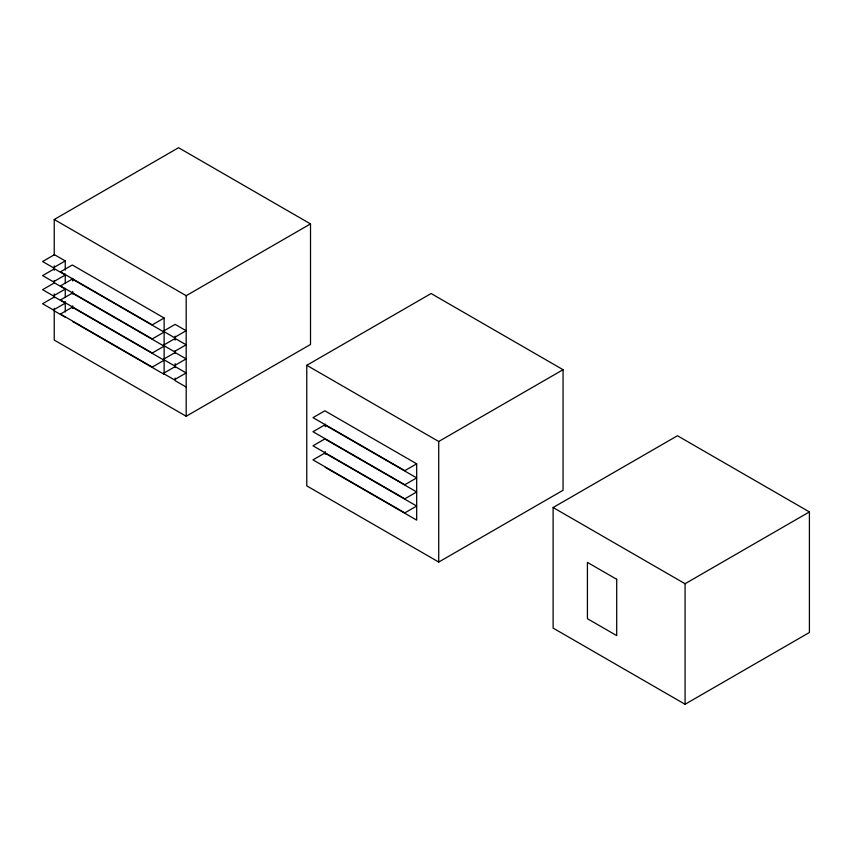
<?xml version="1.0" encoding="UTF-8"?>
<svg xmlns="http://www.w3.org/2000/svg" width="852" height="852" viewBox="0 0 852 852"><rect width="100%" height="100%" fill="white"/><g stroke="black" fill="none" stroke-linecap="round" stroke-linejoin="round"><path stroke-width="1.28" d="M54.23 255.27L54.23 219.507L178.558 147.715L310.511 223.906L310.511 344.474L186.183 416.255L54.23 340.076L54.23 308.243M54.443 254.684L42.6 261.521L53.41 267.762L65.253 260.925L65.253 270.095M54.23 219.507L186.183 295.687L310.511 223.906M164.127 318.009L152.284 324.857L60.449 271.831L72.292 264.993L164.127 318.009L164.127 374.316L72.708 321.534M186.151 330.725L174.309 337.573L163.307 331.215L175.161 324.378L186.183 330.746M306.773 365.306L431.112 293.525L563.066 369.704L563.066 490.273L438.727 562.054L306.773 485.874L306.773 365.306L438.727 441.485L563.066 369.704M416.681 463.818L404.838 470.655L312.993 417.64L324.846 410.802L416.681 463.818L416.681 520.125L325.251 467.343M553.118 507.526L677.447 435.745L809.4 511.924L809.4 632.493L685.072 704.284L553.118 628.094L553.118 507.526L685.072 583.716L809.4 511.924M54.23 254.567L65.253 260.925M54.23 310.863L65.253 317.232M186.183 387.042L175.161 380.684L175.161 378.064M685.072 583.716L685.072 704.284M438.727 441.485L438.727 562.054M325.251 424.136L325.251 426.745M325.251 451.624L325.251 454.244M186.183 295.687L186.183 416.255M175.161 336.167L175.161 340.086M175.161 350.566L175.161 353.186M175.161 363.655L175.161 367.585M72.708 278.327L72.708 280.947M72.708 291.416L72.708 294.036M72.708 305.825L72.708 308.445M65.253 274.024L65.253 283.183M65.253 288.423L65.253 297.593M65.253 301.523L65.253 311.992M54.23 265.877L54.23 270.276M54.23 280.446L54.23 283.365M54.23 293.844L54.23 297.774M54.443 268.763L42.6 275.601L53.41 281.842L65.253 275.004L54.443 268.763M54.443 282.843L42.6 289.68L53.41 295.921L65.253 289.084L54.443 282.843M72.292 279.073L60.449 285.91L152.284 338.926L164.127 332.088L72.292 279.073M54.443 296.911L42.6 303.749L53.41 309.99L65.253 303.152L54.443 296.911M72.292 293.141L60.449 299.979L152.284 353.005L164.127 346.168L72.292 293.141M72.292 307.221L60.449 314.058L152.284 367.074L164.127 360.236L72.292 307.221M175.161 338.457L163.307 345.294L174.309 351.642L186.151 344.804L175.161 338.457M175.161 352.526L163.307 359.363L174.309 365.721L186.151 358.884L175.161 352.526M175.161 366.605L163.307 373.442L174.309 379.79L186.151 372.952L175.161 366.605M324.846 424.871L312.993 431.708L404.838 484.735L416.681 477.897L324.846 424.871M324.846 438.95L312.993 445.788L404.838 498.814L416.681 491.966L324.846 438.95M324.846 453.03L312.993 459.867L404.838 512.883L416.681 506.045L324.846 453.03M616.71 579.307L587.422 562.405L587.422 618.701L616.71 635.613L616.71 579.307"/></g></svg>
